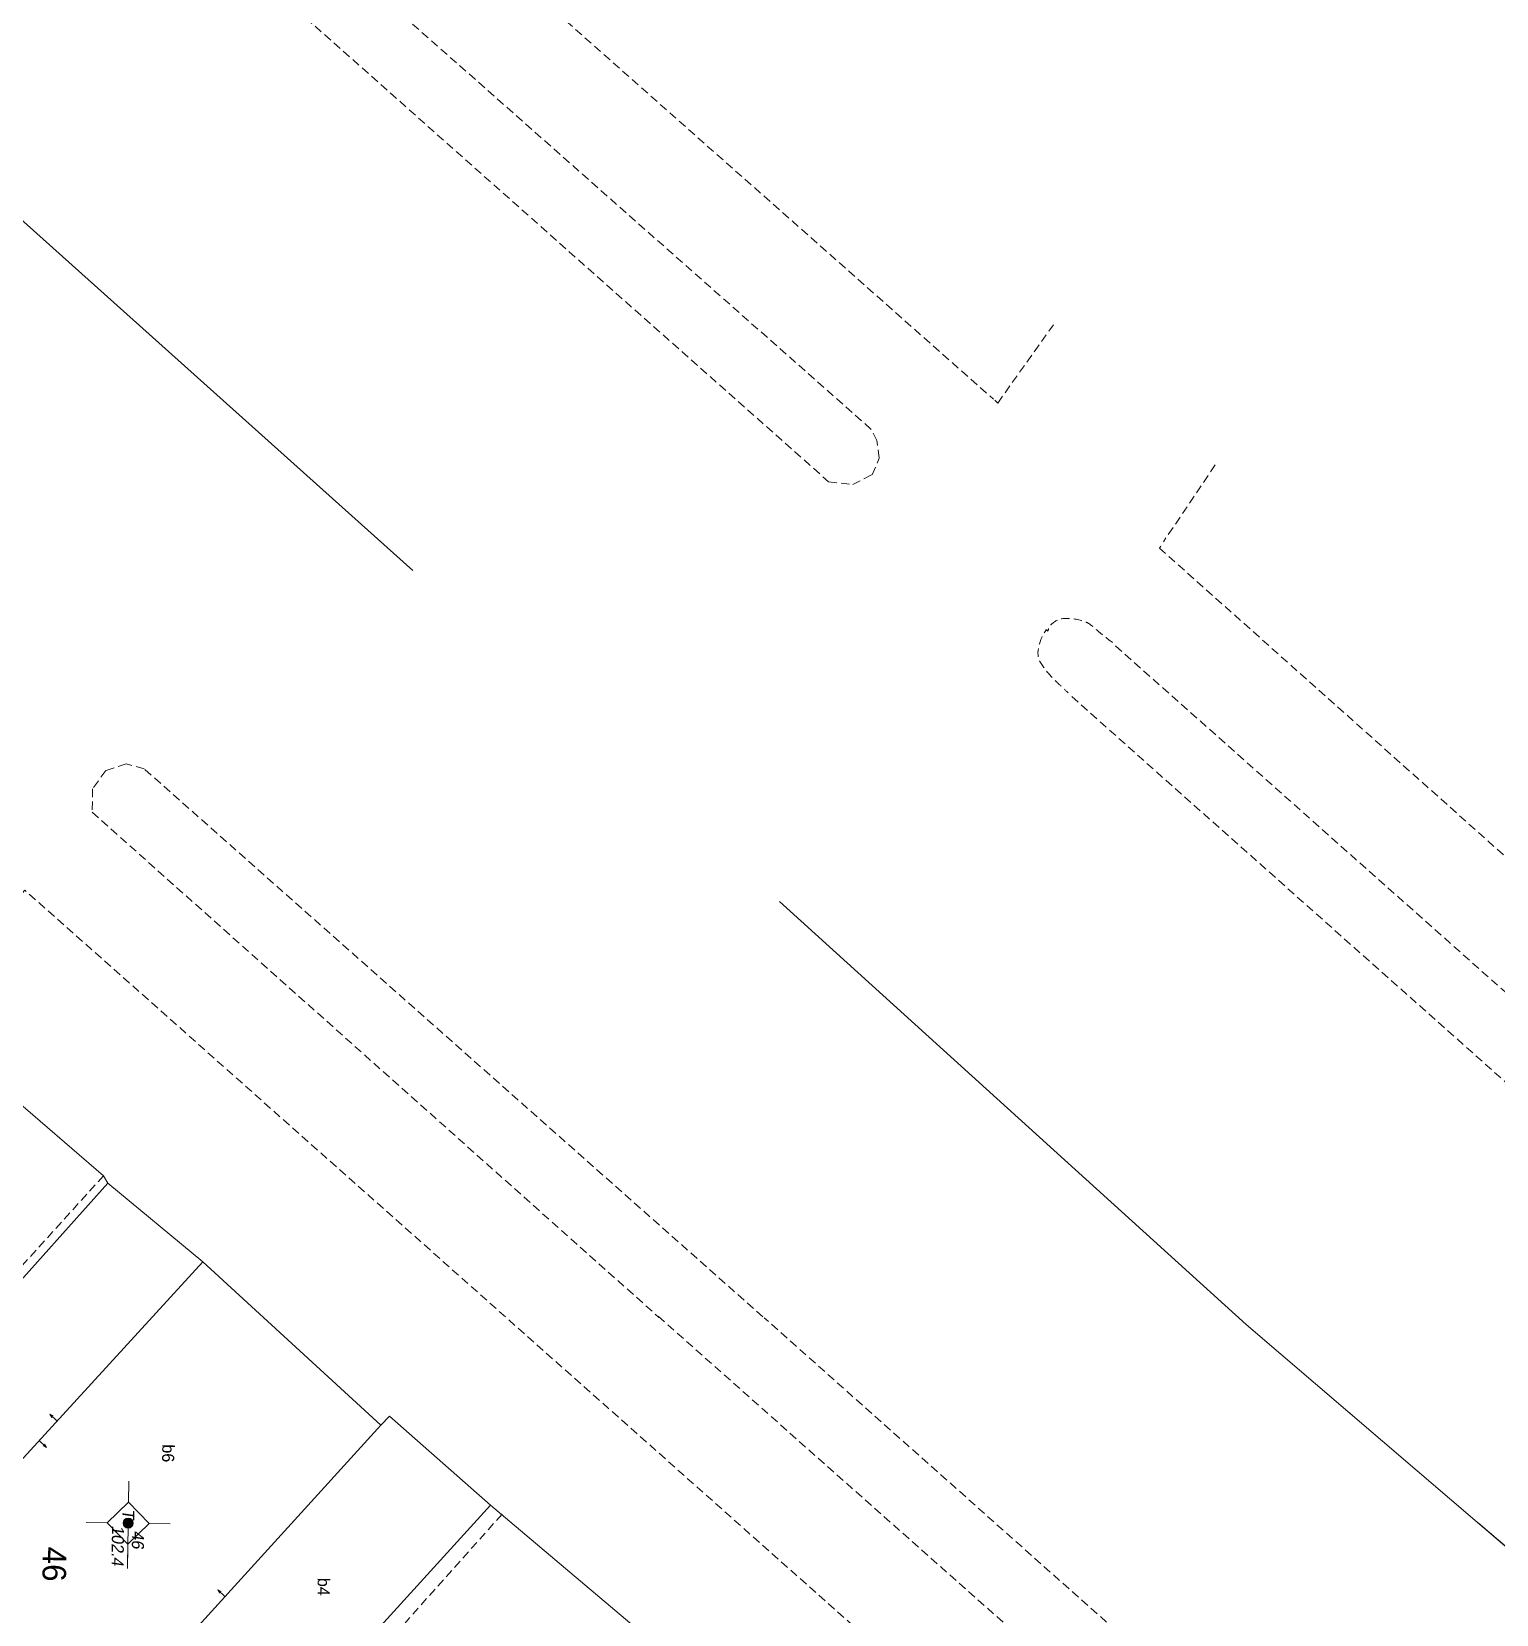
# Model space of a CAD drawing. Extents: x 601689 to 602595, y 1189742 to 1190763.
# Drawn here: x 602124.08 to 602167.77, y 1190613.3 to 1190660.52 of the extents above; entities that cross this region are included whole.
import ezdxf
from ezdxf.enums import TextEntityAlignment as Align

# ---------------------------------------------------------------- set-up
doc = ezdxf.new("R2010")
doc.units = 0
doc.header["$MEASUREMENT"] = 0
doc.linetypes.add('HIDDEN', pattern=[0.375, 0.25, -0.125])
for name, color, linetype in [('10', 250, 'Continuous'), ('11', 7, 'Continuous'), ('13', 7, 'Continuous'), ('14', 7, 'Continuous'), ('15', 7, 'Continuous'), ('16', 7, 'Continuous'), ('22', 7, 'Continuous'), ('46', 7, 'Continuous'), ('53', 7, 'Continuous')]:
    doc.layers.add(name, color=color, linetype=linetype)
doc.styles.add('TXT', font='vnshx.shx')

# ---------------------------------------------------------------- blocks, each defined once
blk = doc.blocks.new('NH3R')
at = {"layer": '16', "color": 7, "linetype": 'Continuous', "lineweight": 0}
for p, q in [((0, 0), (0.2970000000204891, -0.0049999998882413)), ((0.2970000000204891, -0.0049999998882413), (0.1859999999869615, 0.0309999999590218)), ((0.2970000000204891, -0.0049999998882413), (0.1890000000130385, -0.0329999998211861))]:
    blk.add_line(p, q, dxfattribs=at)
blk = doc.blocks.new('*M2287228722872287')
at = {"layer": '13', "color": 3, "linetype": 'Continuous', "lineweight": 0}
blk.add_line((602224.3190000001, 1189786.89), (602225.594, 1189786.89), dxfattribs=at)
at = {"layer": '13', "color": 3, "linetype": 'Continuous', "lineweight": 0, "style": 'TXT', "oblique": 7.605511111111111}
for s, p in [('46', (602224.469, 1189787.19)), ('102.4', (602224.3190000001, 1189786.59))]:
    blk.add_text(s, height=0.36, dxfattribs=at).set_placement(p, align=Align.MIDDLE_LEFT)
blk.add_text('T', height=0.36, dxfattribs=at).set_placement((602224.122, 1189786.89), align=Align.MIDDLE_RIGHT)
blk = doc.blocks.new('CENTRD')
at = {"layer": '11', "linetype": 'Continuous', "lineweight": 0}
h = blk.add_hatch(color=2, dxfattribs=at)
edge = h.paths.add_edge_path()
edge.add_arc((-0.0002500000409782, 0), 0.15, 0, 360)
at = {"layer": '11', "color": 2, "linetype": 'Continuous', "lineweight": 0}
for p, q in [((0, 1.25), (0, 0.625)), ((0, 0.625), (-0.625, 0)), ((0.625, 0), (0, 0.625)), ((-0.625, 0), (-1.25, 0)), ((-0.625, 0), (0, -0.625)), ((0, -0.625), (0.625, 0)), ((1.25, 0), (0.625, 0)), ((0, -0.625), (0, -1.25))]:
    blk.add_line(p, q, dxfattribs=at)
blk.add_circle((-0.0002500000409782, 0), 0.15, dxfattribs=at)

msp = doc.modelspace()

# ---------------------------------------------------------------- linework, layer by layer
at = {"layer": '10', "color": 7, "linetype": 'Continuous', "lineweight": 0}
for p, q in [((602126.3562448048, 1190626.164798628), (602116.1190643507, 1190614.725235465)), ((602126.3562448048, 1190626.164798628), (602129.1844456968, 1190623.81648589)), ((602129.1844456968, 1190623.81648589), (602119.4275413193, 1190613.150030669)), ((602129.1844456968, 1190623.81648589), (602134.4972408074, 1190618.942830884)), ((602134.4972408074, 1190618.942830884), (602125.1966777452, 1190608.709795327)), ((602137.7649597182, 1190616.558132555), (602128.5254067233, 1190606.394218424)), ((602137.7649597182, 1190616.558132555), (602144.2303851368, 1190611.099679829))]:
    msp.add_line(p, q, dxfattribs=at)
for points in [[(602123.392574359, 1190628.826111365), (602126.2294528864, 1190626.386663021), (602126.3562448048, 1190626.164798628)], [(602137.7649597182, 1190616.558132555), (602134.7511493443, 1190619.210172342), (602134.4972408074, 1190618.942830884)]]:
    msp.add_lwpolyline(points, dxfattribs=at)
at = {"layer": '14', "color": 6, "linetype": 'HIDDEN', "lineweight": 0}
for p, q in [((602126.2294528864, 1190626.386663021), (602115.9335855478, 1190615.037961565)), ((602138.1110024496, 1190616.283079055), (602128.9500035517, 1190606.019013769))]:
    msp.add_line(p, q, dxfattribs=at)
at = {"layer": '22', "color": 7, "linetype": 'HIDDEN', "lineweight": 0}
for p, q in [((602124.86554857, 1190674.268514438), (602152.7686344349, 1190649.553759144)), ((602159.3818692609, 1190647.593529021), (602157.8404727553, 1190645.304668647)), ((602157.7585936022, 1190645.175843943), (602157.7177266256, 1190645.116431064)), ((602157.7177266256, 1190645.116431064), (602174.8684290444, 1190629.819792102)), ((602174.81463944, 1190625.840153591), (602156.3677422978, 1190642.234728908)), ((602155.1070620515, 1190640.681870152), (602174.7781760268, 1190623.191403807)), ((602142.7722620107, 1190622.19002076), (602165.4079176253, 1190602.098235351)), ((602166.5123734135, 1190603.843382741), (602145.9319579257, 1190622.14613768))]:
    msp.add_line(p, q, dxfattribs=at)
for points in [[(602117.1072648785, 1190674.374175042), (602147.8543697753, 1190647.09185422), (602148.5732774807, 1190647.011407275), (602149.1475878803, 1190647.304099203), (602149.363825795, 1190647.801011835), (602149.2913845743, 1190648.322118609), (602149.116340314, 1190648.664696348), (602120.0759954484, 1190674.334065157)], [(602152.8081946211, 1190649.523181511), (602152.8970380615, 1190649.442883048), (602154.5591479117, 1190651.779995764)], [(602145.8923977393, 1190622.176715313), (602127.43592075, 1190638.531425526), (602126.8979959422, 1190638.678251616), (602126.2950100156, 1190638.476985692), (602125.8980505614, 1190637.931692017), (602125.8878866349, 1190637.23176581), (602142.7918243054, 1190622.159733524)], [(602161.3260306453, 1190596.143876218), (602164.0095192591, 1190599.257240454), (602123.8759588803, 1190634.909734004), (602120.6851013317, 1190631.22367634)]]:
    msp.add_lwpolyline(points, dxfattribs=at)
msp.add_open_spline([(602156.3186187628, 1190642.295448578), (602156.2065509278, 1190642.383418398), (602156.0944830928, 1190642.471388218), (602155.9824152578, 1190642.559358039), (602155.8706179798, 1190642.64711548), (602155.7694719739, 1190642.745212891), (602155.6563704179, 1190642.834121141), (602155.5898435678, 1190642.886417378), (602155.5074862808, 1190642.910049891), (602155.4278466539, 1190642.937450175), (602155.2300799629, 1190643.005492476), (602155.0126053264, 1190643.033184269), (602154.8087686878, 1190643.00544629), (602154.6678817577, 1190642.986274473), (602154.5443167958, 1190642.881568592), (602154.4356133158, 1190642.790841843), (602154.3964107711, 1190642.758122381), (602154.4216343014, 1190642.673206563), (602154.3934395482, 1190642.641438452), (602154.3828494684, 1190642.629506203), (602154.3549299336, 1190642.687594664), (602154.343880416, 1190642.672161285), (602154.1576146228, 1190642.411995117), (602154.0009801026, 1190641.96620638), (602154.1708128793, 1190641.704572205), (602154.272811349, 1190641.547439489), (602154.3939298193, 1190641.378209305), (602154.5340947225, 1190641.239248336), (602154.609499615, 1190641.164491127), (602154.6837505472, 1190641.089431413), (602154.760890619, 1190641.016931847), (602154.8401506912, 1190640.942439813), (602154.9194107638, 1190640.867947779), (602154.9986708357, 1190640.793455745)], degree=3, knots=[0, 0, 0, 0, 0.0931466452181298, 0.0931466452181298, 0.0931466452181298, 0.1860684138144222, 0.1860684138144222, 0.1860684138144222, 0.2407254213564489, 0.2407254213564489, 0.2407254213564489, 0.3764535249300308, 0.3764535249300308, 0.3764535249300308, 0.4702654909169091, 0.4702654909169091, 0.4702654909169091, 0.5040975981802467, 0.5040975981802467, 0.5040975981802467, 0.5168050943153741, 0.5168050943153741, 0.5168050943153741, 0.731020042998972, 0.731020042998972, 0.731020042998972, 0.8596736358267222, 0.8596736358267222, 0.8596736358267222, 0.9288857575055888, 0.9288857575055888, 0.9288857575055888, 1, 1, 1, 1], dxfattribs=at)
at = {"layer": '46', "color": 52, "linetype": 'Continuous', "lineweight": 0}
for p, q in [((602135.4475821913, 1190644.4417201), (602101.8287014456, 1190674.584040306)), ((602198.8692290625, 1190588.928992324), (602167.2293140099, 1190616.024256937))]:
    msp.add_line(p, q, dxfattribs=at)
msp.add_lwpolyline([(602176.5701617494, 1190608.025785614), (602160.310616236, 1190621.949340322), (602146.3924107059, 1190634.570761748)], dxfattribs=at)

# ---------------------------------------------------------------- block references
at = {"layer": '11', "color": 2, "linetype": 'Continuous', "lineweight": 0, "rotation": 269.1680420500809}
msp.add_blockref('CENTRD', (602126.9610063917, 1190616.01994809), dxfattribs=at)
at = {"layer": '13', "color": 3, "linetype": 'Continuous', "lineweight": 0, "rotation": 269.1680420500809}
msp.add_blockref('*M2287228722872287', (-578790.2696494547, 1810052.358902603), dxfattribs=at)
at = {"layer": '16', "color": 7, "linetype": 'Continuous', "lineweight": 0}
for p, rotation in [((602124.8390122136, 1190619.066080344), 137.5551308133587), ((602124.3104857736, 1190618.482692992), 317.5551308133587), ((602129.8474664836, 1190613.826805793), 137.7346911443392)]:
    msp.add_blockref('NH3R', p, dxfattribs=dict(at, rotation=rotation))

# ---------------------------------------------------------------- texts
at = {"layer": '15', "color": 7, "linetype": 'Continuous', "lineweight": 0, "style": 'TXT'}
for s, p in [('b6', (602128.1592543308, 1190618.369942994)), ('b4', (602132.7948996887, 1190614.386213948))]:
    msp.add_text(s, height=0.3599999999999999, rotation=269.2143892775322, dxfattribs=at).set_placement(p, align=Align.MIDDLE_LEFT)
at = {"layer": '53', "color": 200, "linetype": 'Continuous', "lineweight": 0, "style": 'TXT'}
msp.add_text('46', height=0.6999899999999999, rotation=269.2143892775322, dxfattribs=at).set_placement((602124.7675538753, 1190615.316005701), align=Align.MIDDLE_LEFT)

doc.saveas('drawing.dxf')
